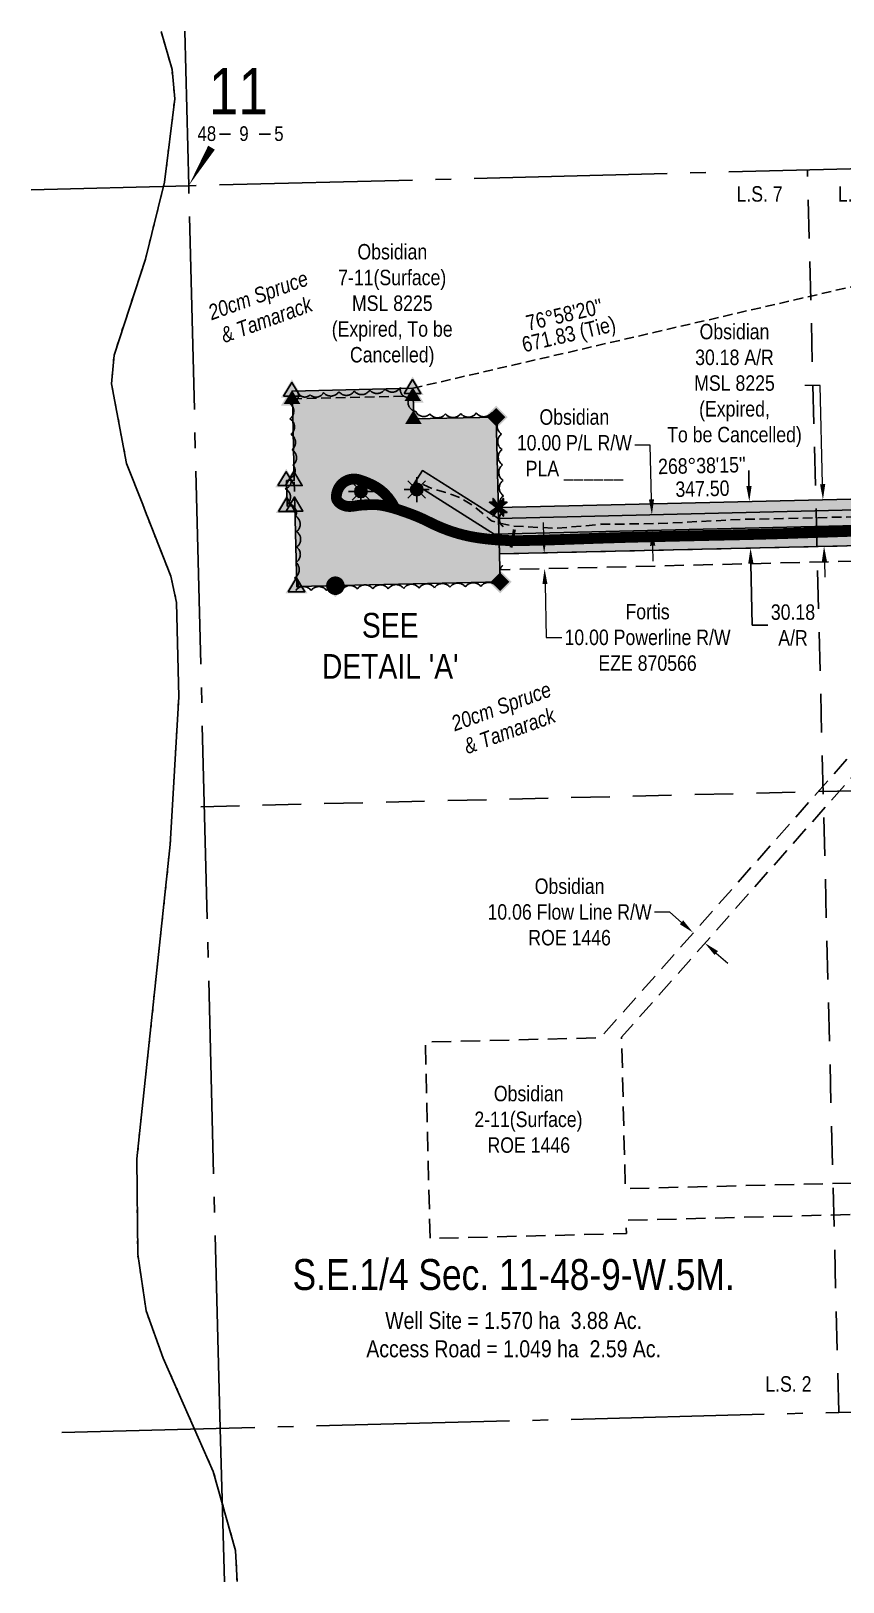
# Model space of a CAD drawing. Extents: x 616546 to 624443, y 5886972 to 5891989.
# Drawn here: x 619774 to 620300, y 5886983 to 5887988 of the extents above; entities that cross this region are included whole.
import ezdxf
from ezdxf.enums import TextEntityAlignment as Align

# ---------------------------------------------------------------- set-up
doc = ezdxf.new("R2010")
doc.units = 0
doc.header["$LTSCALE"] = 5
doc.header["$PDSIZE"] = 0.5
for name, pattern in [('0', [1, 1, 0]), ('foc-ACCESSROAD', [3.75, 2.5, -1.25]), ('foc-FLOWLINE', [3.75, 2.5, -1.25]), ('foc-LSD', [8, 5, -3]), ('foc-QUARTERLINE', [33, 25, -3, 2, -3]), ('foc-TIELINE', [1.875, 1.25, -0.625]), ('foc-TRAV', [1.875, 1.25, -0.625]), ('foc-WHEELTRACKS', [2, 0.4, -1.6]), ('UG_PIPE', [1.875, 1.25, -0.625])]:
    doc.linetypes.add(name, pattern=pattern)
doc.layers.get('Defpoints').update_dxf_attribs({"color": 9})
for name, color, linetype in [('10', 1, 'Continuous'), ('9', 3, 'Continuous'), ('AS-PIPE-UG', 44, 'UG_PIPE'), ('AS-ROADS', 254, 'Continuous'), ('C-RW', 13, 'Continuous'), ('C-SYMBOL', 7, 'Continuous'), ('C-WS', 13, 'foc-ACCESSROAD'), ('C-WS-S', 8, 'Continuous'), ('DETAIL-T', 7, 'Continuous'), ('F-EZE', 190, 'foc-FLOWLINE'), ('L-AREAREQUIRED', 7, 'Continuous'), ('L-BD', 7, 'Continuous'), ('L-BD1', 253, 'Continuous'), ('L-MON', 1, 'Continuous'), ('L-QSEC', 8, 'foc-QUARTERLINE'), ('L-SECLBL', 7, 'Continuous'), ('L-SECTION-LSD', 7, 'foc-LSD'), ('L-TIE', 7, 'foc-TIELINE'), ('P-PROPOSED', 10, 'Continuous'), ('P-PROPOSED-H', 21, 'Continuous'), ('P-TRAV', 4, 'foc-TRAV'), ('P-TXT', 4, 'Continuous'), ('T-BUSH', 110, '0'), ('T-BUSH-T', 110, 'Continuous'), ('T-WATER-P3', 160, 'foc-WHEELTRACKS')]:
    doc.layers.add(name, color=color, linetype=linetype)
for name, color, linetype, lineweight in [('AS-GENERAL', 48, 'Continuous', 18), ('C-AR-T', 13, 'Continuous', 9), ('C-FLOWLINE-T', 13, 'Continuous', 9), ('C-RW-T', 13, 'Continuous', 9), ('C-WS-T', 13, 'Continuous', 9), ('F-EZE-T', 190, 'Continuous', 9)]:
    doc.layers.add(name, color=color, linetype=linetype, lineweight=lineweight)
doc.styles.add('100L', font='ARIALN.TTF', dxfattribs={"height": 11})
doc.styles.add('175L', font='ARIALN.TTF', dxfattribs={"height": 20})
doc.styles.add('80CG', font='ARIALN.TTF', dxfattribs={"height": 10})
doc.styles.add('80L', font='ARIALN.TTF', dxfattribs={"height": 10})
doc.styles.add('foc-LtypeFont', font='ARIALN.TTF', dxfattribs={"height": 7.35})
doc.styles.add('SIMPLEX', font='ARIALN.TTF')
doc.linetypes.add('foc-TOPO-flowdirection-NOLINE', pattern='A,0,[">",foc-LtypeFont,S=0.3,R=0,X=0,Y=-0.945],-20,[">",foc-LtypeFont,S=0.3,R=0,X=0,Y=-0.945],0', length=20)
doc.dimstyles.new('Compass 5 000', dxfattribs={"dimscale": 5, "dimtxt": 9, "dimasz": 2, "dimexe": 0.2, "dimexo": 0.0625, "dimgap": 0.5, "dimtad": 0, "dimtih": 1, "dimtoh": 1, "dimzin": 0, "dimdsep": 46, "dimtxsty": '80CG', "dimcen": 0.1, "dimse1": 1, "dimse2": 1, "dimclrd": 256, "dimclrt": 256, "dimaunit": 1, "dimadec": 4, "dimazin": 0, "dimtfac": 0.06, "dimtofl": 0, "dimtmove": 0, "dimatfit": 1, "dimfxl": 0.2, "dimtolj": 1, "dimtzin": 0, "dimlwd": -1, "dimarcsym": 0})

# ---------------------------------------------------------------- blocks, each defined once
blk = doc.blocks.new('GAS')
h = blk.add_hatch(color=255)
h.dxf.hatch_style = 1
edge = h.paths.add_edge_path()
edge.add_arc((0, 0), 0.9, 0, 360)
for p, q in [((-0.81, 0), (-1.62, 0)), ((-0.57, 0.57), (-1.14, 1.14)), ((0, 0.81), (0, 1.62)), ((0.57, 0.57), (1.14, 1.14)), ((1.62, 0), (0.81, 0)), ((-0.57, -0.57), (-1.14, -1.14)), ((0, -0.81), (0, -1.62)), ((1.14, -1.14), (0.57, -0.57))]:
    blk.add_line(p, q)
blk.add_circle((0, 0), 0.8)
blk = doc.blocks.new('fdia')
at = {"color": 255, "const_width": 1}
blk.add_lwpolyline([(-0.5, 0, 1), (0.5, 0, 1)], format="xyb", close=True, dxfattribs=at)
blk = doc.blocks.new('Fdiaa')
blk.add_blockref('fdia', (0, 0))
blk = doc.blocks.new('fdib')
at = {"color": 1, "const_width": 1.6}
blk.add_lwpolyline([(-0.4, 0, 1), (0.4, 0, 1)], format="xyb", close=True, dxfattribs=at)
at = {"color": 1}
blk.add_circle((0, 0), 0.8, dxfattribs=at)
blk = doc.blocks.new('Fdibb')
blk.add_blockref('fdib', (0, 0))
blk = doc.blocks.new('fdicc')
for name in ['Fdibb', 'Fdiaa']:
    blk.add_blockref(name, (0, 0))
blk = doc.blocks.new('FDI')
blk.add_blockref('fdicc', (0, 0))
blk = doc.blocks.new('TRIA')
blk.add_hatch(color=255).paths.add_polyline_path([(-0.04, 1.52), (-1.47, -0.87), (1.39, -0.87)])
blk = doc.blocks.new('TRIAA')
blk.add_blockref('TRIA', (0, 0))
blk = doc.blocks.new('TRIB')
at = {"color": 1}
blk.add_lwpolyline([(-1.12, -0.67), (-0.04, 1.13), (1.04, -0.67)], close=True, dxfattribs=at)
blk = doc.blocks.new('TRIBB')
blk.add_blockref('TRIB', (0, 0))
blk = doc.blocks.new('TRICC')
for name in ['TRIAA', 'TRIBB']:
    blk.add_blockref(name, (0, 0))
blk = doc.blocks.new('plspike')
blk.add_blockref('TRICC', (0, 0))
blk = doc.blocks.new('STRIA')
blk.add_hatch(color=255).paths.add_polyline_path([(-0.04, 1.52), (-1.47, -0.87), (1.39, -0.87)])
blk = doc.blocks.new('STRIAA')
blk.add_blockref('STRIA', (0, 0))
blk = doc.blocks.new('STRIB')
at = {"color": 1}
blk.add_solid([(-1.12, -0.67), (-0.04, 1.13), (1.04, -0.67)], dxfattribs=at)
blk = doc.blocks.new('STRIBB')
blk.add_blockref('STRIB', (0, 0))
blk = doc.blocks.new('STRICC')
for name in ['STRIAA', 'STRIBB']:
    blk.add_blockref(name, (0, 0))
blk = doc.blocks.new('fdspike')
blk.add_blockref('STRICC', (0, 0))
blk = doc.blocks.new('L-SECLBL')
at = {"layer": '9', "color": 7}
for p, q in [((-5.1, -27.8), (-12.3, -27.8)), ((20.7, -27.8), (13.5, -27.8))]:
    blk.add_line(p, q, dxfattribs=at)
at = {"layer": '10', "color": 2, "style": 'SIMPLEX'}
blk.add_attdef('SEC', text='', height=30, dxfattribs=at).set_placement((0, 0), align=Align.MIDDLE)
at = {"layer": '10', "color": 5, "style": '80L'}
blk.add_attdef('TWP', text='', height=9.5, dxfattribs=at).set_placement((-14.4, -27.4), align=Align.MIDDLE_RIGHT)
blk.add_attdef('RGE', text='', height=9.5, dxfattribs=at).set_placement((3.6, -27.4), align=Align.MIDDLE_CENTER)
blk.add_attdef('MER', text='', height=9.5, dxfattribs=at).set_placement((23.2, -27.4), align=Align.MIDDLE_LEFT)
blk = doc.blocks.new('*D428')
at = {"layer": 'C-FLOWLINE-T', "transparency": 16777216}
for p, q in [((620187.5, 5887417.2), (620177.5, 5887417.2)), ((620195, 5887410.5), (620187.5, 5887417.2)), ((620217.5, 5887390.6), (620225, 5887384))]:
    blk.add_line(p, q, dxfattribs=at)
for points in [[(620196.1, 5887411.8), (620193.9, 5887409.3), (620202.5, 5887403.9)], [(620218.6, 5887391.9), (620216.4, 5887389.4), (620210, 5887397.2)]]:
    blk.add_solid(points, dxfattribs=at)
at = {"layer": 'Defpoints', "color": 0, "transparency": 16777216}
for p in [(620206.8, 5887408.8), (620202.5, 5887403.9), (620214.3, 5887402.1)]:
    blk.add_point(p, dxfattribs=at)
at = {"layer": 'C-FLOWLINE-T', "transparency": 16777216, "insert": (620122.5, 5887417.2), "char_height": 10, "attachment_point": 5, "style": '80CG'}
blk.add_mtext('\\A1;Obsidian\\P10.06 Flow Line R/W\\PROE 1446', dxfattribs=at)
blk = doc.blocks.new('SMONA')
blk.add_hatch(color=255).paths.add_polyline_path([(0, -1.49), (1.49, 0), (0, 1.49), (-1.49, 0)])
blk = doc.blocks.new('SMONAA')
blk.add_blockref('SMONA', (0, 0))
blk = doc.blocks.new('SMONB')
at = {"color": 1}
blk.add_solid([(0, 1.2), (1.2, 0), (-1.2, 0), (0, -1.2)], dxfattribs=at)
blk = doc.blocks.new('SMONBB')
blk.add_blockref('SMONB', (0, 0))
blk = doc.blocks.new('SMONCC')
for name in ['SMONAA', 'SMONBB']:
    blk.add_blockref(name, (0, 0))
blk = doc.blocks.new('FDIBAR')
blk.add_blockref('SMONCC', (0, 0))
blk = doc.blocks.new('*D431')
at = {"layer": 'Defpoints', "color": 0, "transparency": 16777216}
for p in [(620183.1, 5887651.4), (620106.3, 5887639.5), (620183.3, 5887641.4)]:
    blk.add_point(p, dxfattribs=at)
at = {"layer": 'F-EZE-T', "transparency": 16777216}
for p, q in [((620105.8, 5887659.5), (620105.6, 5887669.5)), ((620106.6, 5887629.5), (620107.4, 5887595)), ((620107.4, 5887595), (620117.4, 5887595))]:
    blk.add_line(p, q, dxfattribs=at)
for points in [[(620107.5, 5887659.5), (620104.2, 5887659.5), (620106.1, 5887649.5)], [(620108.2, 5887629.5), (620104.9, 5887629.5), (620106.3, 5887639.5)]]:
    blk.add_solid(points, dxfattribs=at)
at = {"layer": 'F-EZE-T', "transparency": 16777216, "insert": (620173, 5887595), "char_height": 10, "attachment_point": 5, "style": '80CG'}
blk.add_mtext('\\A1;Fortis\\P10.00 Powerline R/W\\PEZE 870566', dxfattribs=at)
blk = doc.blocks.new('*D432')
at = {"layer": 'C-RW-T', "transparency": 16777216}
for p, q in [((620174.7, 5887719.6), (620164.7, 5887719.6)), ((620175.6, 5887684.4), (620174.7, 5887719.6)), ((620176.3, 5887654.4), (620176.5, 5887644.4))]:
    blk.add_line(p, q, dxfattribs=at)
for points in [[(620177.2, 5887684.4), (620173.9, 5887684.3), (620175.8, 5887674.4)], [(620178, 5887654.4), (620174.6, 5887654.3), (620176.1, 5887664.4)]]:
    blk.add_solid(points, dxfattribs=at)
at = {"layer": 'Defpoints', "color": 0, "transparency": 16777216}
for p in [(620175.8, 5887674.4), (620233.8, 5887675.8), (620234.1, 5887665.8)]:
    blk.add_point(p, dxfattribs=at)
at = {"layer": 'C-RW-T', "transparency": 16777216, "insert": (620125.6, 5887719.6), "char_height": 10, "attachment_point": 5, "style": '80CG'}
blk.add_mtext('\\A1;Obsidian\\P10.00 P/L R/W\\PPLA ______', dxfattribs=at)
blk = doc.blocks.new('*D436')
at = {"layer": 'C-AR-T', "transparency": 16777216}
for p, q in [((620284.9, 5887758.2), (620274.9, 5887758.2)), ((620286.4, 5887694.3), (620284.9, 5887758.2)), ((620287.6, 5887644.1), (620287.8, 5887634.1))]:
    blk.add_line(p, q, dxfattribs=at)
for points in [[(620288.1, 5887694.3), (620284.7, 5887694.2), (620286.6, 5887684.3)], [(620289.2, 5887644.2), (620285.9, 5887644.1), (620287.3, 5887654.1)]]:
    blk.add_solid(points, dxfattribs=at)
at = {"layer": 'Defpoints', "color": 0, "transparency": 16777216}
for p in [(620286.6, 5887684.3), (620342.5, 5887685.6), (620343.2, 5887655.4)]:
    blk.add_point(p, dxfattribs=at)
at = {"layer": 'C-AR-T', "transparency": 16777216, "insert": (620229.3, 5887758.2), "char_height": 10, "attachment_point": 5, "style": '80CG'}
blk.add_mtext('\\A1;Obsidian\\P30.18 A/R\\PMSL 8225\\P(Expired, \\PTo be Cancelled)', dxfattribs=at)
blk = doc.blocks.new('TEMP')
h = blk.add_hatch(color=255)
h.dxf.hatch_style = 1
h.paths.add_polyline_path([(0, 0.25), (-0.67, 1.15), (-0.67, 0.67), (-1.15, 0.67), (-0.25, 0), (-1.15, -0.67), (-0.67, -0.67), (-0.67, -1.15), (0, -0.25), (0.67, -1.15), (0.67, -0.67), (1.15, -0.67), (0.25, 0), (1.15, 0.67), (0.67, 0.67), (0.67, 1.15)])
h.paths.add_polyline_path([(0.57, 0.85), (0.57, 0.57), (0.85, 0.57), (0.08, 0), (0.85, -0.57), (0.57, -0.57), (0.57, -0.85), (0, -0.08), (-0.57, -0.85), (-0.57, -0.57), (-0.85, -0.57), (-0.08, 0), (-0.85, 0.57), (-0.57, 0.57), (-0.57, 0.85), (0, 0.08)], flags=16)
h = blk.add_hatch(color=1)
h.dxf.hatch_style = 1
h.paths.add_polyline_path([(0, 0.08), (-0.57, 0.85), (-0.57, 0.57), (-0.85, 0.57), (-0.08, 0), (-0.85, -0.57), (-0.57, -0.57), (-0.57, -0.85), (0, -0.08), (0.57, -0.85), (0.57, -0.57), (0.85, -0.57), (0.08, 0), (0.85, 0.57), (0.57, 0.57), (0.57, 0.85)])
at = {"color": 1}
for p, q in [((-0.08, 0), (0.08, 0)), ((0, 0.08), (0, -0.08))]:
    blk.add_line(p, q, dxfattribs=at)
at = {"color": 255, "flags": 128}
blk.add_lwpolyline([(-0.25, 0), (-1.15, 0.67), (-0.67, 0.67), (-0.67, 1.15), (0, 0.25), (0.67, 1.15), (0.67, 0.67), (1.15, 0.67), (0.25, 0), (1.15, -0.67), (0.67, -0.67), (0.67, -1.15), (0, -0.25), (-0.67, -1.15), (-0.67, -0.67), (-1.15, -0.67)], close=True, dxfattribs=at)
at = {"color": 1, "flags": 128}
blk.add_lwpolyline([(-0.08, 0), (-0.85, 0.57), (-0.57, 0.57), (-0.57, 0.85), (0, 0.08), (0.57, 0.85), (0.57, 0.57), (0.85, 0.57), (0.08, 0), (0.85, -0.57), (0.57, -0.57), (0.57, -0.85), (0, -0.08), (-0.57, -0.85), (-0.57, -0.57), (-0.85, -0.57)], close=True, dxfattribs=at)
blk = doc.blocks.new('*D466')
at = {"layer": 'Defpoints', "color": 0, "transparency": 16777216}
for p in [(620257.4, 5887683.4), (620239.7, 5887652.9), (620258.1, 5887653.3)]:
    blk.add_point(p, dxfattribs=at)
at = {"layer": 'P-TXT', "transparency": 16777216}
for p, q in [((620238.7, 5887693), (620238.5, 5887703)), ((620239.9, 5887642.9), (620240.8, 5887603)), ((620240.8, 5887603), (620250.8, 5887603))]:
    blk.add_line(p, q, dxfattribs=at)
for points in [[(620240.4, 5887693.1), (620237, 5887693), (620238.9, 5887683)], [(620241.6, 5887642.9), (620238.2, 5887642.8), (620239.7, 5887652.9)]]:
    blk.add_solid(points, dxfattribs=at)
at = {"layer": 'P-TXT', "transparency": 16777216, "insert": (620267.2, 5887603), "char_height": 10, "attachment_point": 5, "style": '80CG'}
blk.add_mtext('\\A1;30.18\\PA/R', dxfattribs=at)

msp = doc.modelspace()

# ---------------------------------------------------------------- hatches: boundary and pattern name
at = {"layer": 'P-PROPOSED-H'}
h = msp.add_hatch(color=256, dxfattribs=at)
h.dxf.hatch_style = 1
h.paths.add_polyline_path([(620021.115, 5887751.357), (620021.536, 5887736.512), (620074.932, 5887737.629), (620077.466, 5887631.037), (619945.822, 5887627.907), (619944.581, 5887680.117), (619939.584, 5887679.998), (619939.189, 5887696.617), (619944.185, 5887696.736), (619942.93, 5887749.519), (619942.812, 5887754.516), (620020.973, 5887756.353)])
h = msp.add_hatch(color=256, dxfattribs=at)
h.dxf.hatch_style = 1
h.paths.add_polyline_path([(620077.037, 5887649.067), (620424.16, 5887657.158), (620423.43, 5887687.318), (620076.32, 5887679.227)])

# ---------------------------------------------------------------- linework, layer by layer
at = {"layer": 'AS-GENERAL', "const_width": 1.999, "flags": 128}
msp.add_lwpolyline([(620084.581, 5887653.248), (620086.757, 5887664.892)], dxfattribs=at)
at = {"layer": 'AS-PIPE-UG', "flags": 128}
msp.add_lwpolyline([(620027.609, 5887693.968), (620030.501, 5887692.773), (620034.257, 5887691.154), (620041.443, 5887689.1), (620046.639, 5887687.255), (620051.998, 5887685.201), (620059.96, 5887680.49), (620067.922, 5887673.815), (620070.049, 5887672.065), (620071.98, 5887670.491), (620075.692, 5887669.329), (620086.426, 5887667.091), (620113.802, 5887665.622), (620142.889, 5887668.244), (620180.03, 5887668.751), (620233.727, 5887671.423), (620260.555, 5887672.008), (620296.802, 5887672.879), (620317.967, 5887673.307), (620350.178, 5887673.786), (620390.591, 5887674.246), (620417.983, 5887675.925), (620434.928, 5887680.655), (620444.487, 5887684.775), (620458.917, 5887690.926), (620466.555, 5887695.641), (620472.178, 5887699.343), (620476.315, 5887704.207), (620486.511, 5887718.595), (620495.955, 5887730.763)], dxfattribs=at)
at = {"layer": 'AS-ROADS', "flags": 128}
msp.add_lwpolyline([(620009.479, 5887678.387, 7, 7, 0.07882927), (620003.225, 5887687.471, 7, 7, 0.08580903), (619995.085, 5887693.523, 7, 7, 0.04606903), (619985.888, 5887697.154, 7, 7, 0.10345374), (619981.461, 5887697.499, 7, 7, 0.13057701), (619976.065, 5887695.293, 7, 7, 0.12981719), (619972.448, 5887690.679, 7, 7, 0.09547), (619971.418, 5887685.992, 7, 7, 0.17087814), (619972.259, 5887683.39, 7, 7, 0.13461417), (619975.94, 5887680.579, 7, 7, 0.12062467), (619981.037, 5887679.838, 7, 7, 0.01876887), (619984.852, 5887680.349, 7, 7, -0.02543844), (619987.673, 5887680.689, 7, 7, -0.00825518), (619993.38, 5887680.989, 7, 7, -0.01656645), (619996.228, 5887680.997, 7, 7, -0.03790441), (620001.288, 5887680.458, 7, 7, -0.02649294), (620008.363, 5887678.766, 7, 7, -0.00979966), (620012.509, 5887677.45, 7, 7, -0.00579072), (620019.453, 5887675.005, 7, 7, -0.03084278), (620031.592, 5887669.703, 7, 7, 0.03120402), (620043.595, 5887664.471, 7, 7, 0.02705311), (620053.961, 5887661.326, 7, 7, 0.0269065), (620064.664, 5887659.304, 7, 7, 0.01743038), (620078.639, 5887657.929, 7, 7, 0.02081627), (620090.397, 5887657.676, 7, 7, 0.00431308), (620126.352, 5887658.708, 7, 7, -0.00335029), (620172.637, 5887660.126, 7, 7, -0.00060883), (620231.789, 5887661.469, 7, 7, 0.00188016), (620250.942, 5887661.953, 7, 7, 0.0010585), (620268.33, 5887662.494, 7, 7, 0.00041638), (620312.527, 5887664.001, 7, 7, 0.0011123)], format="xyseb", dxfattribs=at)
at = {"layer": 'C-RW', "flags": 128}
msp.add_lwpolyline([(620451.603, 5887680.703), (620425.829, 5887670.384), (620073.696, 5887661.907), (620021.888, 5887694.601), (620027.225, 5887703.058), (620076.477, 5887671.977), (620423.786, 5887680.338), (620458.73, 5887694.328)], close=True, dxfattribs=at)
at = {"layer": 'C-WS', "flags": 128}
msp.add_lwpolyline([(620424.787, 5887639.437), (620156.18, 5887336.124), (620158.571, 5887238.132), (620440.955, 5887245.089), (620536.804, 5887247.452), (620547.614, 5887247.718), (620579.599, 5887248.506), (620594.603, 5887248.877), (620609.857, 5887249.253), (620619.851, 5887249.499), (620673.663, 5887250.825), (620691.329, 5887251.27), (620691.803, 5887231.3), (620674.154, 5887230.855), (620620.34, 5887229.458), (620610.347, 5887229.2), (620595.094, 5887228.807), (620580.09, 5887228.42), (620159.072, 5887217.587), (620159.282, 5887208.982), (620032.142, 5887205.881), (620029.039, 5887333.021), (620142.454, 5887335.788), (620415.137, 5887643.786), (620424.419, 5887654.273), (620424.787, 5887639.437)], close=True, dxfattribs=at)
at = {"layer": 'F-EZE', "flags": 128}
msp.add_lwpolyline([(620077.037, 5887649.067), (620424.16, 5887657.158), (620424.16, 5887657.158), (620424.16, 5887657.158), (620424.419, 5887654.273), (620418.072, 5887647.102), (620077.282, 5887638.786)], dxfattribs=at)
at = {"layer": 'L-QSEC', "flags": 128}
for points in [[(619875.808, 5887887.499), (619873.286, 5887987.654)], [(620680.487, 5887907.969), (619875.808, 5887887.499)], [(619875.808, 5887887.499), (619773.667, 5887884.901)], [(619896.075, 5887082.807), (619875.808, 5887887.499)], [(619896.075, 5887082.807), (619898.894, 5886983.421)]]:
    msp.add_lwpolyline(points, dxfattribs=at)
at = {"layer": 'L-SECLBL', "flags": 128}
msp.add_lwpolyline([(619875.808, 5887887.499, 0, 5, 0), (619890.578, 5887912.111, 0, 0, 0)], format="xyseb", dxfattribs=at)
at = {"layer": 'L-SECTION-LSD', "flags": 128}
for points in [[(620296.842, 5887093.621), (620276.573, 5887897.787)], [(619883.633, 5887485.427), (620690.297, 5887505.068)]]:
    msp.add_lwpolyline(points, dxfattribs=at)
at = {"layer": 'P-PROPOSED', "flags": 128}
for points in [[(620021.115, 5887751.357), (620021.536, 5887736.512), (620074.932, 5887737.629), (620077.466, 5887631.037), (619945.822, 5887627.907), (619944.581, 5887680.117), (619939.584, 5887679.998), (619939.189, 5887696.617), (619944.185, 5887696.736), (619942.93, 5887749.519), (619942.812, 5887754.516), (620020.973, 5887756.353)], [(620077.037, 5887649.067), (620424.16, 5887657.158), (620423.43, 5887687.318), (620076.32, 5887679.227)]]:
    msp.add_lwpolyline(points, close=True, dxfattribs=at)
at = {"layer": 'P-TRAV', "flags": 128}
for points in [[(619942.93, 5887749.519), (620021.115, 5887751.357)], [(619944.581, 5887680.116), (619944.186, 5887696.731)]]:
    msp.add_lwpolyline(points, dxfattribs=at)
at = {"layer": 'T-BUSH', "flags": 128}
msp.add_lwpolyline([(620079.552, 5887666.726, -0.52056705), (620079.679, 5887676.725, -0.52056705), (620079.714, 5887686.723, -0.52056705), (620079.41, 5887696.719, -0.52056705), (620079.089, 5887706.713, -0.52056705), (620078.737, 5887716.707, -0.52056705), (620078.385, 5887726.701, -0.52056705), (620078.034, 5887736.695, -0.52056705), (620072.035, 5887740.662, -0.52056705), (620062.04, 5887740.363, -0.52056705), (620052.044, 5887740.064, -0.52056705), (620042.046, 5887739.886, -0.52056705), (620032.048, 5887739.71, -0.52056705), (620022.918, 5887741.321, -0.52056705), (620018.639, 5887750.359, -0.52056705), (620012.957, 5887756.918, -0.52056705), (620003.001, 5887755.99, -0.52056705), (619993.037, 5887755.14, -0.52056705), (619983.059, 5887754.515, -0.52056705), (619973.066, 5887754.137, -0.52056705), (619963.104, 5887753.654, -0.52056705), (619954.427, 5887752.138, -0.52056705), (619946.622, 5887753.34, -0.52056705), (619941.325, 5887746.388, -0.52056705), (619941.398, 5887736.477, -0.52056705), (619942.08, 5887726.501, -0.52056705), (619942.714, 5887716.521, -0.52056705), (619943.347, 5887706.541, -0.52056705), (619941.582, 5887698.177, -0.52056705), (619938.216, 5887691.363, -0.52056705), (619939.939, 5887681.512, -0.52056705), (619945.149, 5887673.55, -0.52056705), (619945.668, 5887663.564, -0.52056705), (619945.756, 5887653.577, -0.52056705), (619945.244, 5887643.59, -0.52056705), (619944.368, 5887633.635, -0.52056705), (619945.093, 5887625.416, -0.52056705), (619955.092, 5887625.32, -0.52056705), (619965.091, 5887625.325, -0.52056705), (619975.088, 5887625.58, -0.52056705), (619985.041, 5887626.449, -0.52056705), (619995.041, 5887626.408, -0.52056705), (620005.04, 5887626.459, -0.52056705), (620015.036, 5887626.733, -0.52056705), (620025.033, 5887626.988, -0.52056705), (620035.03, 5887627.221, -0.52056705), (620045.028, 5887627.454, -0.52056705), (620055.025, 5887627.688, -0.52056705), (620065.022, 5887627.921, -0.52056705), (620075.019, 5887628.154, -0.52056705), (620079.356, 5887633.928, -0.52056705), (620079.371, 5887641.643, -0.52056705)], format="xyb", dxfattribs=at)
at = {"layer": 'T-WATER-P3', "flags": 128}
msp.add_lwpolyline([(619907.142, 5886983.631), (619906.213, 5887003.741), (619891.734, 5887054.943), (619859.272, 5887128.405), (619848.274, 5887158.9), (619842.75, 5887195.772), (619842.223, 5887257.352), (619863.832, 5887460.915), (619869.335, 5887556.648), (619867.987, 5887617.618), (619864.149, 5887634.762), (619849.132, 5887673.017), (619848.494, 5887674.644), (619845.992, 5887681.018), (619835.551, 5887707.691), (619825.874, 5887759.213), (619827.47, 5887777.809), (619847.76, 5887839.842), (619860.18, 5887889.765), (619866.776, 5887943.804), (619864.986, 5887962.642), (619857.992, 5887987.269)], dxfattribs=at)
at = {"layer": 'T-WATER-P3', "linetype": 'foc-TOPO-flowdirection-NOLINE', "flags": 128}
msp.add_lwpolyline([(619907.142, 5886983.631), (619906.213, 5887003.741), (619891.734, 5887054.943), (619859.272, 5887128.405), (619848.274, 5887158.9), (619842.75, 5887195.772), (619842.223, 5887257.352), (619863.832, 5887460.915), (619869.335, 5887556.648), (619867.987, 5887617.618), (619864.149, 5887634.762), (619849.132, 5887673.017), (619848.494, 5887674.644), (619845.992, 5887681.018), (619835.551, 5887707.691), (619825.874, 5887759.213), (619827.47, 5887777.809), (619847.76, 5887839.842), (619860.18, 5887889.765), (619866.776, 5887943.804), (619864.986, 5887962.642), (619857.992, 5887987.269)], dxfattribs=at)

# ---------------------------------------------------------------- block references
at = {"layer": 'C-WS-S', "xscale": 4.999999999999984, "yscale": 4.999999999999984, "zscale": 4.999999999999984}
for p in [(620023.488, 5887690.785), (619987.371, 5887689.569)]:
    msp.add_blockref('GAS', p, dxfattribs=at)
at = {"layer": 'L-MON'}
for name, p, xscale, yscale, zscale in [('plspike', (619942.831, 5887754.528), 4.999999999999984, 4.999999999999984, 4.999999999999984), ('plspike', (620021.006, 5887756.357), 4.999999999999984, 4.999999999999984, 4.999999999999984), ('fdspike', (620021.115, 5887751.357), 4.998212649999987, 4.998212649999987, 4.998212649999987), ('fdspike', (619942.93, 5887749.519), 4.998212649999987, 4.998212649999987, 4.998212649999987), ('fdspike', (620021.536, 5887736.512), 4.999999999999984, 4.999999999999984, 4.999999999999984), ('FDIBAR', (620074.932, 5887737.629), 4.998212649999987, 4.998212649999987, 4.998212649999987), ('plspike', (619939.198, 5887696.628), 4.999999999999984, 4.999999999999984, 4.999999999999984), ('plspike', (619944.197, 5887696.731), 4.999999999999984, 4.999999999999984, 4.999999999999984), ('plspike', (619939.584, 5887679.998), 4.999999999999984, 4.999999999999984, 4.999999999999984), ('plspike', (619944.58, 5887680.116), 4.999999999999984, 4.999999999999984, 4.999999999999984), ('FDIBAR', (620077.466, 5887631.037), 4.999999999999984, 4.999999999999984, 4.999999999999984), ('plspike', (619945.823, 5887627.9), 4.999999999999984, 4.999999999999984, 4.999999999999984), ('FDIBAR', (619970.806, 5887628.501), 4.999999999999984, 4.999999999999984, 4.999999999999984), ('FDI', (619970.806, 5887628.501), 4.999999999999984, 4.999999999999984, 4.999999999999984)]:
    msp.add_blockref(name, p, dxfattribs=dict(at, xscale=xscale, yscale=yscale, zscale=zscale))
at = {"layer": 'L-MON', "color": 5, "xscale": 4.998212649999997, "yscale": 4.998212649999997, "zscale": 4.998212649999997}
msp.add_blockref('TEMP', (620076.32, 5887679.227), dxfattribs=at)
at = {"layer": 'L-SECLBL'}
msp.add_blockref('L-SECLBL', (619908.003, 5887948.616), dxfattribs=at).add_auto_attribs({'SEC': '11', 'TWP': '48', 'RGE': '9', 'MER': '5'})

# ---------------------------------------------------------------- texts
at = {"layer": 'C-SYMBOL', "color": 3, "style": '175L'}
msp.add_text('S.E.1/4 Sec. 11-48-9-W.5M.', height=19.99285, dxfattribs=at).set_placement((620086.265, 5887166.494), align=Align.BOTTOM_CENTER)
at = {"layer": 'C-WS-T', "char_height": 10, "attachment_point": 1, "style": '80L'}
for s, insert in [('\\pi21.624;Obsidian\\P\\pi9.1345;7-11(Surface)\\P\\pi18.094;MSL 8225\\P\\pi4.9736;(Expired, To be \\P\\pi16.785;Cancelled)', (619963.462, 5887849.747)), ('\\pi21.624;Obsidian\\P\\pi9.0322;2-11(Surface)\\P\\pi17.508;ROE 1446', (620051.808, 5887304.664))]:
    msp.add_mtext_dynamic_manual_height_columns(s, width=87.08217, gutter_width=50, heights=[0], dxfattribs=dict(at, insert=insert))
at = {"layer": 'DETAIL-T', "color": 3, "insert": (620006.316, 5887589.563), "char_height": 15.9943, "width": 95.039, "attachment_point": 5, "style": '80CG'}
msp.add_mtext("SEE\\PDETAIL 'A'", dxfattribs=at)
at = {"layer": 'L-AREAREQUIRED', "color": 5, "insert": (620086.265, 5887158.231), "char_height": 10.99607, "width": 204.21969, "attachment_point": 2, "style": '100L'}
msp.add_mtext('Well Site = 1.570 ha  3.88 Ac.\\PAccess Road = 1.049 ha  2.59 Ac.', dxfattribs=at)
at = {"layer": 'L-BD', "style": '80L'}
for s, height, p in [("76°58'20''", 9.9964, (620119.027, 5887804.062)), ('671.83 (Tie)', 9.99643, (620122.238, 5887790.184))]:
    msp.add_text(s, height=height, rotation=13.0286, dxfattribs=at).set_placement(p, align=Align.MIDDLE)
at = {"layer": 'L-BD1', "style": '80L'}
for s, height, p in [("268°38'15''", 9.99643, (620208.198, 5887706.332)), ('347.50', 9.9964, (620208.547, 5887691.341))]:
    msp.add_text(s, height=height, rotation=1.3353, dxfattribs=at).set_placement(p, align=Align.MIDDLE)
at = {"layer": 'T-BUSH-T', "char_height": 9.99643, "attachment_point": 1, "rotation": 20, "style": '80L'}
for insert in [(619886.967, 5887809.569), (620044.397, 5887543.41)]:
    msp.add_mtext_dynamic_manual_height_columns('\\pi0.39955;{\\fArial Narrow|b0|i1|c0|p34;20cm Spruce\\P\\pi2.9362;& Tamarack}', width=67.3101, gutter_width=50, heights=[0], dxfattribs=dict(at, insert=insert))

# ---------------------------------------------------------------- dimensions: what is measured, and where the dimension line sits
at = {"layer": 'C-AR-T'}
dim = msp.add_linear_dim(base=(620286.64, 5887684.279), p1=(620343.16, 5887655.398), p2=(620342.468, 5887685.559), angle=91.313839, text='Obsidian\\P30.18 A/R\\PMSL 8225\\P(Expired, \\PTo be Cancelled)', dimstyle='Compass 5 000', dxfattribs=at)
dim.commit()
dim.dimension.update_dxf_attribs({"geometry": '*D436', "text_midpoint": (620229.317, 5887758.205), "dimtype": 161})
at = {"layer": 'C-FLOWLINE-T'}
dim = msp.add_aligned_dim(p1=(620214.318, 5887402.109), p2=(620206.782, 5887408.781), distance=6.51, text='Obsidian\\P10.06 Flow Line R/W\\PROE 1446', dimstyle='Compass 5 000', dxfattribs=at)
dim.commit()
dim.dimension.update_dxf_attribs({"geometry": '*D428', "text_midpoint": (620122.492, 5887417.164)})
at = {"layer": 'C-RW-T'}
dim = msp.add_linear_dim(base=(620175.818, 5887674.369), p1=(620234.057, 5887665.768), p2=(620233.816, 5887675.765), angle=91.379053, text='Obsidian\\P10.00 P/L R/W\\PPLA ______', dimstyle='Compass 5 000', dxfattribs=at)
dim.commit()
dim.dimension.update_dxf_attribs({"geometry": '*D432', "text_midpoint": (620125.643, 5887719.624), "dimtype": 161})
at = {"layer": 'F-EZE-T'}
dim = msp.add_linear_dim(base=(620106.315, 5887639.495), p1=(620183.065, 5887651.376), p2=(620183.309, 5887641.373), angle=271.397817, text='Fortis\\P10.00 Powerline R/W\\PEZE 870566', dimstyle='Compass 5 000', dxfattribs=at)
dim.commit()
dim.dimension.update_dxf_attribs({"geometry": '*D431', "text_midpoint": (620173.035, 5887595.008), "dimtype": 161})
at = {"layer": 'P-TXT'}
dim = msp.add_linear_dim(base=(620239.652, 5887652.857), p1=(620257.379, 5887683.448), p2=(620258.082, 5887653.287), angle=271.335282, text='30.18\\PA/R', dimstyle='Compass 5 000', dxfattribs=at)
dim.commit()
dim.dimension.update_dxf_attribs({"geometry": '*D466', "text_midpoint": (620267.161, 5887603.014), "dimtype": 161})

# ---------------------------------------------------------------- next in the draw order: texts
at = {"layer": 'L-SECTION-LSD', "char_height": 10, "attachment_point": 1, "style": '100L', "bg_fill": 3, "box_fill_scale": 1.5, "bg_fill_color": 256, "bg_fill_transparency": 0}
for s, width, insert in [('\\pi2.3061;L.S. 7', 30.88047, (620228.28, 5887887.183)), ('L.S. 8', 30.40114, (620296.239, 5887887.183)), ('\\pi2.1405;L.S. 2', 30.65342, (620247.107, 5887116.646))]:
    msp.add_mtext_dynamic_manual_height_columns(s, width=width, gutter_width=55, heights=[0], dxfattribs=dict(at, insert=insert))

# ---------------------------------------------------------------- next in the draw order: linework, layer by layer
at = {"layer": 'L-QSEC', "flags": 128}
msp.add_lwpolyline([(619793.669, 5887080.143), (620702.548, 5887103.79)], dxfattribs=at)
at = {"layer": 'L-TIE', "flags": 128}
msp.add_lwpolyline([(620021.006, 5887756.357), (620675.269, 5887907.749)], dxfattribs=at)

doc.saveas('drawing.dxf')
